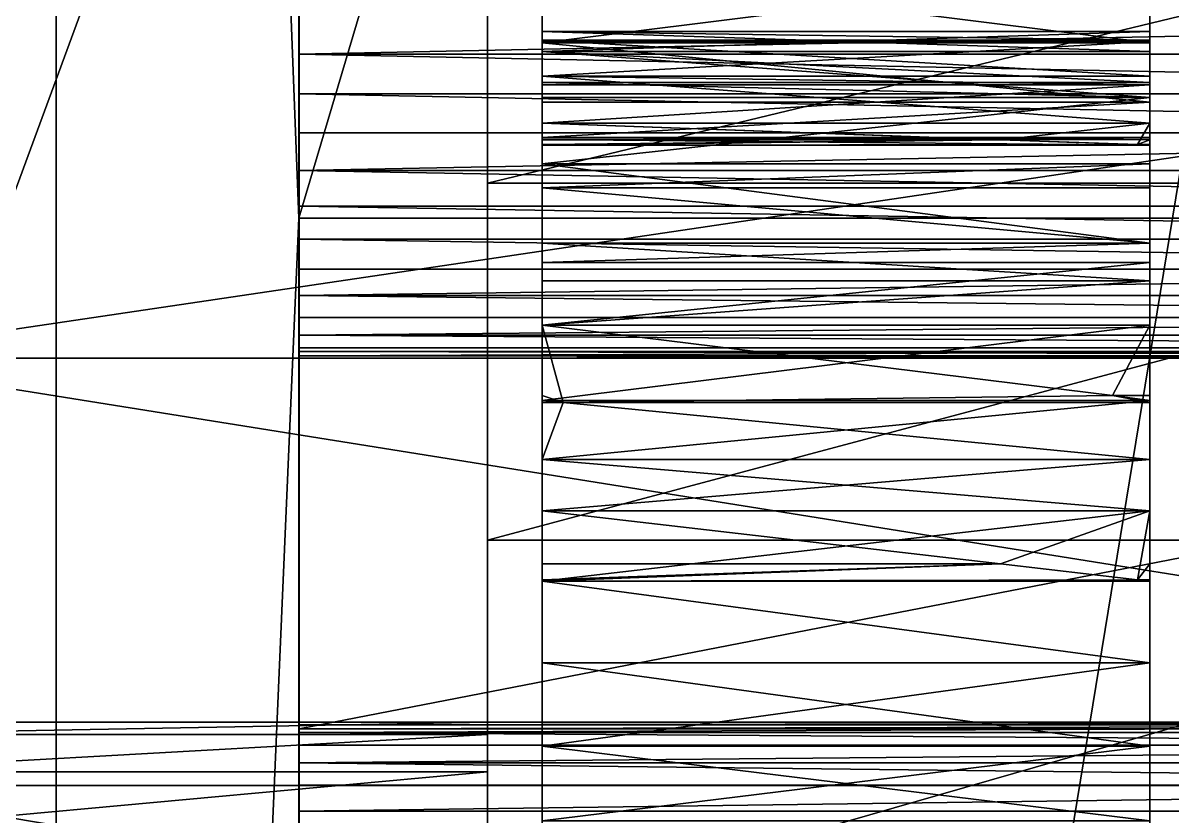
# Model space of a CAD drawing. Extents: x -30 to 83, y -53 to 60.
# Drawn here: x 40.73 to 50.18, y 1.23 to 7.76 of the extents above; entities that cross this region are included whole.
import ezdxf

# ---------------------------------------------------------------- set-up
doc = ezdxf.new("R2010")
doc.units = 0
doc.header["$MEASUREMENT"] = 0

msp = doc.modelspace()

# ---------------------------------------------------------------- linework, layer by layer
for points in [[(63.169998, -40), (-9.17, -40), (63.169998, 60)], [(-9.17, 60), (63.169998, 60), (-9.17, -40)], [(41, 60, 89), (41, 58, 70), (41, -40, 89)], [(41, -40, 89), (63, -40, 89), (41, 60, 89)], [(63, 60, 89), (41, 60, 89), (63, -40, 89)], [(42.998001, 6.15, 70.998001), (59.002998, 6.15, 70.998001), (59.002998, 60, 70.998001)], [(42.998001, 6.15, 70.998001), (59.002998, 60, 70.998001), (42.998001, 60, 70.998001)], [(59.002998, 60, 87.002998), (59.002998, -40, 87.002998), (42.998001, -37.775597, 87.002998)], [(42.998001, -37.775597, 87.002998), (42.998001, 60, 87.002998), (59.002998, 60, 87.002998)], [(42.998001, 60, 87.002998), (42.998001, -37.775597, 87.002998), (42.998001, 6.15, 70.998001)], [(42.998001, 60, 87.002998), (42.998001, 6.15, 70.998001), (42.998001, 60, 70.998001)], [(-7.187, 58, 2), (-7.187, -40, 2), (61.187, -40, 2)], [(61.187, 58, 2), (-7.187, 58, 2), (61.187, -40, 2)], [(41, 58, 70), (41, 58, 69), (41, -40, 69)], [(41, 58, 70), (41, -40, 69), (41, -40, 89)], [(61.187, 58, 69), (59.002998, 6.15, 69), (41, 58, 69)], [(42.998001, 6.15, 69), (41, 58, 69), (59.002998, 6.15, 69)], [(41, 58, 69), (42.998001, 6.15, 69), (41, -40, 69)], [(43, -6.998, 87), (59, 10.003, 87), (43, 28.997999, 87)], [(43, -6.998, 87), (43, 28.997999, 87), (43, 7.827, 73.981003)], [(39.050995, 19.999741, 45.998001), (39.050995, 2.002739, 45.998001), (44.548996, 16.937469, 45.998001)], [(44.548996, 2.002739, 45.998001), (44.548996, 16.937469, 45.998001), (39.050995, 2.002739, 45.998001)], [(44.548996, 16.771872, 41.474998), (44.548996, 17.002871, 45), (44.548996, 1.89987, 44.432999)], [(44.548996, 2.002739, 45.998001), (44.548996, 1.89987, 44.432999), (44.548996, 17.002871, 45)], [(44.548996, 2.002739, 45.998001), (44.548996, 17.002871, 45), (44.548996, 16.937469, 45.998001)], [(44.548996, 16.08287, 38.011002), (44.548996, 16.771872, 41.474998), (44.548996, 1.59387, 42.894001)], [(44.548996, 1.89987, 44.432999), (44.548996, 1.59387, 42.894001), (44.548996, 16.771872, 41.474998)], [(44.548996, 14.94687, 34.667), (44.548996, 16.08287, 38.011002), (44.548996, 1.088871, 41.407001)], [(44.548996, 1.59387, 42.894001), (44.548996, 1.088871, 41.407001), (44.548996, 16.08287, 38.011002)], [(44.548996, 14.94687, 34.667), (44.548996, 0.394871, 39.999001), (44.548996, 13.384871, 31.499001)], [(44.548996, 1.088871, 41.407001), (44.548996, 0.394871, 39.999001), (44.548996, 14.94687, 34.667)], [(45, 14.226002, 48.671001), (45, 14.746002, 48.217999), (45, -2.958, 39.998001)], [(45, -2.958, 39.998001), (45, 14.746002, 48.217999), (45, 14.226002, 43.328999)], [(50, 14.226002, 43.328999), (50, 14.746002, 43.782001), (50, -2.958, 52.002998)], [(50, 14.226002, 48.671001), (50, -2.958, 52.002998), (50, 14.746002, 43.782001)], [(45, 13.915001, 50.637001), (45, -2.958, 52.002998), (45, 14.269001, 51.228001)], [(45, 12.264, 55.716999), (45, 14.269001, 51.228001), (45, -2.958, 52.002998)], [(45, 12.264, 36.283001), (45, -2.958, 39.998001), (45, 14.269001, 40.771999)], [(45, 13.915001, 41.362999), (45, 14.269001, 40.771999), (45, -2.958, 39.998001)], [(45, 13.891003, 49.276001), (45, 14.226002, 48.671001), (45, -2.958, 39.998001)], [(45, -2.958, 39.998001), (45, 14.226002, 43.328999), (45, 13.891003, 42.723999)], [(50, 14.269001, 51.228001), (50, -2.958, 52.002998), (50, 13.915001, 50.637001)], [(50, 13.915001, 41.362999), (50, -2.958, 39.998001), (50, 14.269001, 40.771999)], [(50, 12.264, 36.283001), (50, 14.269001, 40.771999), (50, -2.958, 39.998001)], [(50, 14.269001, 51.228001), (50, 12.264, 55.716999), (50, -2.958, 52.002998)], [(50, 14.226002, 48.671001), (50, 13.891003, 49.276001), (50, -2.958, 52.002998)], [(50, 13.891003, 42.723999), (50, 14.226002, 43.328999), (50, -2.958, 52.002998)], [(45, 13.915001, 50.637001), (45, 13.783001, 49.957001), (45, -2.958, 52.002998)], [(45, 13.915001, 41.362999), (45, -2.958, 39.998001), (45, 13.783001, 42.042999)], [(50, 13.915001, 50.637001), (50, -2.958, 52.002998), (50, 13.783001, 49.957001)], [(50, 13.915001, 41.362999), (50, 13.783001, 42.042999), (50, -2.958, 39.998001)], [(45, 13.891003, 49.276001), (45, -2.958, 52.002998), (45, 13.875, 49.368)], [(45, 13.891003, 42.723999), (45, 13.783001, 42.042999), (45, -2.958, 39.998001)], [(45, -2.958, 52.002998), (45, 13.891003, 49.276001), (45, -2.958, 39.998001)], [(45, 13.783001, 49.957001), (45, 13.875, 49.368), (45, -2.958, 52.002998)], [(50, 13.891003, 49.276001), (50, 13.875, 49.368), (50, -2.958, 52.002998)], [(50, -2.958, 52.002998), (50, -2.958, 39.998001), (50, 13.891003, 42.723999)], [(50, 13.783001, 42.042999), (50, 13.891003, 42.723999), (50, -2.958, 39.998001)], [(50, 13.875, 49.368), (50, 13.783001, 49.957001), (50, -2.958, 52.002998)], [(44.548996, -0.47813, 38.693001), (44.548996, 13.384871, 31.499001), (44.548996, 0.394871, 39.999001)], [(44.548996, 13.384871, 31.499001), (44.548996, -0.47813, 38.693001), (44.548996, 11.422871, 28.562)], [(45, 12.264, 55.716999), (45, -2.958, 52.002998), (45, 11.900002, 56.057999)], [(45, 12.264, 36.283001), (45, 11.900002, 35.942001), (45, -2.958, 39.998001)], [(50, 11.900002, 56.057999), (50, -2.958, 52.002998), (50, 12.264, 55.716999)], [(50, 11.900002, 35.942001), (50, 12.264, 36.283001), (50, -2.958, 39.998001)], [(45, 11.757999, 56.189999), (45, 11.900002, 56.057999), (45, -2.958, 52.002998)], [(45, 11.900002, 35.942001), (45, 11.757999, 35.810001), (45, -2.958, 39.998001)], [(50, 11.757999, 56.189999), (50, -2.958, 52.002998), (50, 11.900002, 56.057999)], [(50, 11.757999, 35.810001), (50, 11.900002, 35.942001), (50, -2.958, 39.998001)], [(45, 11.757999, 35.810001), (45, 11.445, 35.195999), (45, -2.958, 39.998001)], [(45, 11.445, 56.804001), (45, 11.757999, 56.189999), (45, -2.958, 52.002998)], [(50, 11.445, 56.804001), (50, -2.958, 52.002998), (50, 11.757999, 56.189999)], [(50, 11.757999, 35.810001), (50, -2.958, 39.998001), (50, 11.445, 35.195999)], [(45, -2.958, 52.002998), (45, 8.220001, 61.813999), (45, 11.516003, 58.162998)], [(45, 11.516003, 58.162998), (45, 11.360001, 57.490002), (45, -2.958, 52.002998)], [(45, 11.445, 56.804001), (45, -2.958, 52.002998), (45, 11.360001, 57.490002)], [(45, 11.360001, 34.509998), (45, -2.958, 39.998001), (45, 11.445, 35.195999)], [(50, -2.958, 52.002998), (50, 11.516003, 58.162998), (50, 8.220001, 61.813999)], [(50, 11.516003, 58.162998), (50, -2.958, 52.002998), (50, 11.360001, 57.490002)], [(50, -2.958, 39.998001), (50, 8.220001, 30.186001), (50, 11.516003, 33.837002)], [(50, 11.516003, 33.837002), (50, 11.360001, 34.509998), (50, -2.958, 39.998001)], [(50, 11.445, 56.804001), (50, 11.360001, 57.490002), (50, -2.958, 52.002998)], [(50, 11.445, 35.195999), (50, -2.958, 39.998001), (50, 11.360001, 34.509998)], [(44.548996, 11.422871, 28.562), (44.548996, -1.51313, 37.513), (44.548996, 9.09387, 25.906)], [(44.548996, -1.51313, 37.513), (44.548996, 11.422871, 28.562), (44.548996, -0.47813, 38.693001)], [(45, 11.360001, 34.509998), (45, 8.220001, 30.186001), (45, -2.958, 39.998001)], [(59, 10.003, 87), (43, -6.998, 87), (59, -27.003, 87)], [(55.553993, 9.09387, 25.906), (44.548996, 9.09387, 25.906), (44.548996, 6.43787, 23.577)], [(55.553993, 9.09387, 25.906), (44.548996, 6.43787, 23.577), (55.553993, 6.43787, 23.577)], [(44.548996, 9.09387, 25.906), (44.548996, -2.69313, 36.478001), (44.548996, 6.43787, 23.577)], [(44.548996, -2.69313, 36.478001), (44.548996, 9.09387, 25.906), (44.548996, -1.51313, 37.513)], [(39.050995, 8.262871, 22.198999), (61.050995, 8.262871, 22.198999), (39.050995, 4.99987, 20.018999)], [(61.050995, 4.99987, 20.018999), (39.050995, 4.99987, 20.018999), (61.050995, 8.262871, 22.198999)], [(45, 8.220001, 61.813999), (45, -2.958, 52.002998), (45, 7.594002, 62.105)], [(50, 8.220001, 30.186001), (50, 7.594002, 29.895), (45, 7.594002, 29.895)], [(50, 8.220001, 30.186001), (45, 7.594002, 29.895), (45, 8.220001, 30.186001)], [(45, 8.220001, 30.186001), (45, 7.594002, 29.895), (45, -2.958, 39.998001)], [(45, 8.220001, 61.813999), (45, 7.594002, 62.105), (50, 7.594002, 62.105)], [(45, 8.220001, 61.813999), (50, 7.594002, 62.105), (50, 8.220001, 61.813999)], [(50, -2.958, 52.002998), (50, 8.220001, 61.813999), (50, 7.594002, 62.105)], [(50, 8.220001, 30.186001), (50, -2.958, 39.998001), (50, 7.594002, 29.895)], [(59, 7.827, 73.981003), (43, 7.5, 74.002998), (43, 7.827, 73.981003)], [(43, 7.5, 74.002998), (43, -6.998, 87), (43, 7.827, 73.981003)], [(59, 7.5, 74.002998), (43, 7.5, 74.002998), (59, 7.827, 73.981003)], [(45, 7.688004, 66.427002), (45, 7.617004, 65.752998), (45, 3.743004, 66.891998)], [(45, 7.523003, 67.083), (45, 7.688004, 66.427002), (45, 3.743004, 66.891998)], [(45, 7.688004, 25.573), (50, 7.688004, 25.573), (50, 7.523003, 24.917)], [(45, 7.688004, 25.573), (50, 7.523003, 24.917), (45, 7.523003, 24.917)], [(50, 7.617004, 26.247), (50, 7.688004, 25.573), (45, 7.688004, 25.573)], [(50, 7.617004, 26.247), (45, 7.688004, 25.573), (45, 7.617004, 26.247)], [(45, 7.688004, 25.573), (45, 7.523003, 24.917), (45, 7.617004, 26.247)], [(45, 7.523003, 67.083), (50, 7.523003, 67.083), (50, 7.688004, 66.427002)], [(45, 7.523003, 67.083), (50, 7.688004, 66.427002), (45, 7.688004, 66.427002)], [(45, 7.617004, 65.752998), (45, 7.688004, 66.427002), (50, 7.617004, 65.752998)], [(50, 7.688004, 66.427002), (50, 7.617004, 65.752998), (45, 7.688004, 66.427002)], [(50, 7.688004, 25.573), (50, 7.617004, 26.247), (50, 7.523003, 24.917)], [(50, 7.617004, 65.752998), (50, 7.688004, 66.427002), (50, 7.606003, 65.731003)], [(50, 7.688004, 66.427002), (50, 7.523003, 67.083), (50, 7.606003, 65.731003)], [(45, 7.606003, 65.731003), (45, 3.743004, 66.891998), (45, 7.617004, 65.752998)], [(45, 7.617004, 26.247), (45, 7.523003, 24.917), (45, 7.32, 26.856001)], [(45, 7.32, 26.856001), (50, 7.32, 26.856001), (45, 7.617004, 26.247)], [(50, 7.617004, 65.752998), (50, 7.606003, 65.731003), (45, 7.606003, 65.731003)], [(50, 7.617004, 65.752998), (45, 7.606003, 65.731003), (45, 7.617004, 65.752998)], [(50, 7.617004, 26.247), (45, 7.617004, 26.247), (50, 7.32, 26.856001)], [(45, 7.32, 65.143997), (45, 3.743004, 66.891998), (45, 7.606003, 65.731003)], [(50, 7.606003, 65.731003), (50, 7.32, 65.143997), (45, 7.32, 65.143997)], [(50, 7.606003, 65.731003), (45, 7.32, 65.143997), (45, 7.606003, 65.731003)], [(45, 7.105003, 62.594002), (45, 7.594002, 62.105), (45, -2.958, 52.002998)], [(50, 7.105003, 29.406), (45, 7.105003, 29.406), (45, 7.594002, 29.895)], [(45, 7.594002, 29.895), (50, 7.594002, 29.895), (50, 7.105003, 29.406)], [(45, 7.594002, 29.895), (45, 7.105003, 29.406), (45, -2.958, 39.998001)], [(50, 7.105003, 62.594002), (50, 7.594002, 62.105), (45, 7.594002, 62.105)], [(50, 7.105003, 62.594002), (45, 7.594002, 62.105), (45, 7.105003, 62.594002)], [(50, 7.617004, 26.247), (50, 7.32, 26.856001), (50, 7.523003, 24.917)], [(50, 7.523003, 67.083), (50, 7.266998, 67.462997), (50, 7.606003, 65.731003)], [(50, 7.606003, 65.731003), (50, 7.266998, 67.462997), (50, 7.32, 65.143997)], [(50, 7.594002, 29.895), (50, -2.958, 39.998001), (50, 7.105003, 29.406)], [(50, 7.105003, 62.594002), (50, -2.958, 52.002998), (50, 7.594002, 62.105)], [(43, -6.998, 87), (43, 7.5, 74.002998), (43, 7.173, 73.981003)], [(59, 7.173, 73.981003), (43, 7.173, 73.981003), (43, 7.5, 74.002998)], [(59, 7.173, 73.981003), (43, 7.5, 74.002998), (59, 7.5, 74.002998)], [(45, 7.266998, 67.462997), (45, 7.523003, 67.083), (45, 3.743004, 66.891998)], [(50, 7.523003, 24.917), (50, 7.145004, 24.356001), (45, 7.523003, 24.917)], [(45, 7.145004, 24.356001), (45, 7.32, 26.856001), (45, 7.523003, 24.917)], [(50, 7.266998, 67.462997), (50, 7.523003, 67.083), (45, 7.523003, 67.083)], [(45, 7.266998, 67.462997), (50, 7.266998, 67.462997), (45, 7.523003, 67.083)], [(45, 7.523003, 24.917), (50, 7.145004, 24.356001), (45, 7.145004, 24.356001)], [(50, 7.145004, 24.356001), (50, 7.523003, 24.917), (50, 7.32, 26.856001)], [(45, 5.268997, 23.818001), (45, 4.690002, 24.076), (45, 7.32, 26.856001)], [(45, 7.249001, 26.959999), (45, 7.32, 26.856001), (45, 4.690002, 24.076)], [(45, 6.597, 23.955999), (45, 5.945, 23.771), (45, 7.32, 26.856001)], [(45, 5.945, 23.771), (45, 5.634003, 23.792999), (45, 7.32, 26.856001)], [(45, 5.634003, 23.792999), (45, 5.268997, 23.818001), (45, 7.32, 26.856001)], [(45, 7.145004, 24.356001), (45, 6.597, 23.955999), (45, 7.32, 26.856001)], [(45, 6.931999, 64.574997), (45, 3.743004, 66.891998), (45, 7.32, 65.143997)], [(45, 7.32, 65.143997), (50, 7.32, 65.143997), (50, 6.931999, 64.574997)], [(45, 7.32, 65.143997), (50, 6.931999, 64.574997), (45, 6.931999, 64.574997)], [(50, 7.249001, 26.959999), (50, 7.32, 26.856001), (45, 7.32, 26.856001)], [(50, 7.249001, 26.959999), (45, 7.32, 26.856001), (45, 7.249001, 26.959999)], [(50, 4.635002, 24.110001), (50, 4.651001, 24.094), (50, 7.32, 26.856001)], [(50, 5.634003, 23.792999), (50, 7.32, 26.856001), (50, 5.268997, 23.818001)], [(50, 4.164001, 24.563), (50, 4.635002, 24.110001), (50, 7.32, 26.856001)], [(50, 4.690002, 24.076), (50, 7.32, 26.856001), (50, 4.651001, 24.094)], [(50, 5.268997, 23.818001), (50, 7.32, 26.856001), (50, 4.690002, 24.076)], [(50, 7.32, 26.856001), (50, 7.249001, 26.959999), (50, 4.164001, 24.563)], [(50, 7.32, 26.856001), (50, 5.634003, 23.792999), (50, 5.945, 23.771)], [(50, 7.32, 26.856001), (50, 5.945, 23.771), (50, 6.597, 23.955999)], [(50, 7.32, 26.856001), (50, 6.597, 23.955999), (50, 7.145004, 24.356001)], [(50, 6.931999, 64.574997), (50, 7.32, 65.143997), (50, 7.266998, 67.462997)], [(45, 7.266998, 67.462997), (45, 3.743004, 66.891998), (45, 7.145004, 67.643997)], [(50, 7.145004, 67.643997), (50, 7.266998, 67.462997), (45, 7.266998, 67.462997)], [(50, 7.145004, 67.643997), (45, 7.266998, 67.462997), (45, 7.145004, 67.643997)], [(45, 4.651001, 24.094), (45, 7.249001, 26.959999), (45, 4.690002, 24.076)], [(45, 4.635002, 24.110001), (45, 7.249001, 26.959999), (45, 4.651001, 24.094)], [(45, 4.164001, 24.563), (45, 7.249001, 26.959999), (45, 4.635002, 24.110001)], [(45, 3.743004, 25.108), (45, 7.249001, 26.959999), (45, 4.164001, 24.563)], [(45, 6.931999, 27.424999), (45, 7.249001, 26.959999), (45, 3.743004, 25.108)], [(45, 6.931999, 27.424999), (50, 6.931999, 27.424999), (50, 7.249001, 26.959999)], [(45, 7.249001, 26.959999), (45, 6.931999, 27.424999), (50, 7.249001, 26.959999)], [(50, 7.266998, 67.462997), (50, 7.145004, 67.643997), (50, 6.931999, 64.574997)], [(50, 3.743004, 25.108), (50, 4.164001, 24.563), (50, 7.249001, 26.959999)], [(50, 7.249001, 26.959999), (50, 6.931999, 27.424999), (50, 3.743004, 25.108)], [(43, 6.852, 73.917), (43, 7.173, 73.981003), (59, 6.852, 73.917)], [(43, -6.998, 87), (43, 7.173, 73.981003), (43, 6.852, 73.917)], [(59, 6.852, 73.917), (43, 7.173, 73.981003), (59, 7.173, 73.981003)], [(45, 7.145004, 67.643997), (45, 3.743004, 66.891998), (45, 6.597, 68.043999)], [(50, 7.145004, 67.643997), (45, 7.145004, 67.643997), (45, 6.597, 68.043999)], [(50, 7.145004, 67.643997), (45, 6.597, 68.043999), (50, 6.597, 68.043999)], [(50, 7.145004, 24.356001), (50, 6.597, 23.955999), (45, 6.597, 23.955999)], [(50, 7.145004, 24.356001), (45, 6.597, 23.955999), (45, 7.145004, 24.356001)], [(45, 6.814003, 28.780001), (45, -2.958, 39.998001), (45, 7.105003, 29.406)], [(45, 6.814003, 63.220001), (50, 6.814003, 63.220001), (50, 7.105003, 62.594002)], [(45, 6.814003, 63.220001), (50, 7.105003, 62.594002), (45, 7.105003, 62.594002)], [(45, 7.105003, 62.594002), (45, -2.958, 52.002998), (45, 6.814003, 63.220001)], [(50, 7.105003, 29.406), (50, 6.814003, 28.780001), (45, 6.814003, 28.780001)], [(50, 7.105003, 29.406), (45, 6.814003, 28.780001), (45, 7.105003, 29.406)], [(50, 7.145004, 67.643997), (50, 6.597, 68.043999), (50, 6.931999, 64.574997)], [(50, 7.105003, 29.406), (50, -2.958, 39.998001), (50, 6.814003, 28.780001)], [(50, 6.814003, 63.220001), (50, -2.958, 52.002998), (50, 7.105003, 62.594002)], [(45, 6.931999, 64.574997), (45, 6.795998, 64.070999), (45, 3.743004, 66.891998)], [(45, 6.752998, 28.093), (45, 6.931999, 27.424999), (45, 3.743004, 25.108)], [(45, 6.795998, 64.070999), (45, 6.931999, 64.574997), (48.771999, 6.795998, 64.070999)], [(45, 6.931999, 64.574997), (50, 6.931999, 64.574997), (48.771999, 6.795998, 64.070999)], [(50, 6.931999, 27.424999), (45, 6.931999, 27.424999), (50, 6.752998, 28.093)], [(45, 6.752998, 28.093), (50, 6.752998, 28.093), (45, 6.931999, 27.424999)], [(50, 6.931999, 64.574997), (49.900002, 6.757004, 63.920998), (48.771999, 6.795998, 64.070999)], [(50, 6.931999, 64.574997), (50, 6.795998, 64.070999), (49.900002, 6.757004, 63.920998)], [(50, 6.931999, 27.424999), (50, 6.752998, 28.093), (50, 3.743004, 25.108)], [(50, 6.597, 68.043999), (50, 6.400002, 68.098999), (50, 6.931999, 64.574997)], [(50, 6.400002, 68.098999), (50, 5.945, 68.228996), (50, 6.931999, 64.574997)], [(50, 5.945, 68.228996), (50, 5.787003, 68.219002), (50, 6.931999, 64.574997)], [(50, 5.787003, 68.219002), (50, 5.268997, 68.181999), (50, 6.931999, 64.574997)], [(50, 5.268997, 68.181999), (50, 4.651001, 67.905998), (50, 6.931999, 64.574997)], [(50, 4.651001, 67.905998), (50, 4.164001, 67.436996), (50, 6.931999, 64.574997)], [(50, 4.164001, 67.436996), (50, 3.743004, 66.891998), (50, 6.931999, 64.574997)], [(50, 6.795998, 64.070999), (50, 6.931999, 64.574997), (50, 3.743004, 66.891998)], [(59, 6.852, 73.917), (43, 6.542, 73.811996), (43, 6.852, 73.917)], [(43, 6.542, 73.811996), (43, -6.998, 87), (43, 6.852, 73.917)], [(59, 6.542, 73.811996), (43, 6.542, 73.811996), (59, 6.852, 73.917)], [(45, 6.752998, 28.093), (45, 2.489998, 25.639999), (45, 6.814003, 28.780001)], [(45, -2.958, 39.998001), (45, 6.814003, 28.780001), (45, 2.489998, 25.639999)], [(45, 6.798004, 63.397003), (50, 6.798004, 63.397003), (50, 6.814003, 63.220001)], [(45, 6.798004, 63.397003), (50, 6.814003, 63.220001), (45, 6.814003, 63.220001)], [(45, -2.958, 52.002998), (45, 2.489998, 66.360001), (45, 6.814003, 63.220001)], [(45, 6.798004, 63.397003), (45, 6.814003, 63.220001), (45, 2.489998, 66.360001)], [(50, 6.814003, 28.780001), (50, 6.752998, 28.093), (45, 6.752998, 28.093)], [(50, 6.814003, 28.780001), (45, 6.752998, 28.093), (45, 6.814003, 28.780001)], [(50, 6.814003, 28.780001), (50, 2.489998, 25.639999), (50, 6.752998, 28.093)], [(50, 2.489998, 25.639999), (50, 6.814003, 28.780001), (50, -2.958, 39.998001)], [(50, 6.798004, 63.397003), (50, 2.489998, 66.360001), (50, 6.814003, 63.220001)], [(50, 6.814003, 63.220001), (50, 2.489998, 66.360001), (50, -2.958, 52.002998)], [(50, 6.798004, 63.397003), (45, 6.798004, 63.397003), (50, 6.752998, 63.906998)], [(45, 6.752998, 63.906998), (50, 6.752998, 63.906998), (45, 6.798004, 63.397003)], [(45, 6.752998, 63.906998), (45, 6.798004, 63.397003), (45, 2.489998, 66.360001)], [(45, 3.164001, 66.514999), (45, 3.743004, 66.891998), (45, 6.795998, 64.070999)], [(45, 6.795998, 64.070999), (45, 6.757004, 63.920998), (45, 3.164001, 66.514999)], [(48.771999, 6.795998, 64.070999), (45, 6.757004, 63.920998), (45, 6.795998, 64.070999)], [(48.771999, 6.795998, 64.070999), (49.900002, 6.757004, 63.920998), (45, 6.752998, 63.906998)], [(48.771999, 6.795998, 64.070999), (45, 6.752998, 63.906998), (45, 6.757004, 63.920998)], [(45, 6.757004, 63.920998), (45, 6.752998, 63.906998), (45, 3.164001, 66.514999)], [(45, 6.752998, 63.906998), (49.900002, 6.757004, 63.920998), (50, 6.752998, 63.906998)], [(45, 3.743004, 25.108), (45, 3.305, 25.392), (45, 6.752998, 28.093)], [(45, 3.164001, 25.485001), (45, 2.489998, 25.639999), (45, 6.752998, 28.093)], [(45, 3.175003, 25.476999), (45, 6.752998, 28.093), (45, 3.305, 25.392)], [(45, 3.175003, 25.476999), (45, 3.164001, 25.485001), (45, 6.752998, 28.093)], [(45, 2.489998, 66.360001), (45, 3.164001, 66.514999), (45, 6.752998, 63.906998)], [(50, 6.757004, 63.920998), (49.900002, 6.757004, 63.920998), (50, 6.795998, 64.070999)], [(50, 6.757004, 63.920998), (50, 6.752998, 63.906998), (49.900002, 6.757004, 63.920998)], [(50, 6.752998, 63.906998), (50, 2.489998, 66.360001), (50, 6.798004, 63.397003)], [(50, 6.795998, 64.070999), (50, 3.164001, 66.514999), (50, 6.757004, 63.920998)], [(50, 3.164001, 66.514999), (50, 6.795998, 64.070999), (50, 3.743004, 66.891998)], [(50, 6.757004, 63.920998), (50, 3.164001, 66.514999), (50, 6.752998, 63.906998)], [(50, 2.489998, 25.639999), (50, 3.164001, 25.485001), (50, 6.752998, 28.093)], [(50, 3.175003, 25.476999), (50, 3.305, 25.392), (50, 6.752998, 28.093)], [(50, 3.305, 25.392), (50, 3.743004, 25.108), (50, 6.752998, 28.093)], [(50, 3.164001, 25.485001), (50, 3.175003, 25.476999), (50, 6.752998, 28.093)], [(50, 2.489998, 66.360001), (50, 6.752998, 63.906998), (50, 3.164001, 66.514999)], [(59, 6.249, 73.667), (43, 6.249, 73.667), (43, 6.542, 73.811996)], [(43, 6.249, 73.667), (43, -6.998, 87), (43, 6.542, 73.811996)], [(59, 6.249, 73.667), (43, 6.542, 73.811996), (59, 6.542, 73.811996)], [(45, 6.400002, 68.098999), (45, 6.597, 68.043999), (45, 3.743004, 66.891998)], [(50, 6.597, 68.043999), (45, 6.597, 68.043999), (45, 6.400002, 68.098999)], [(50, 6.597, 68.043999), (45, 6.400002, 68.098999), (50, 6.400002, 68.098999)], [(45, 5.945, 23.771), (45, 6.597, 23.955999), (50, 5.945, 23.771)], [(50, 6.597, 23.955999), (50, 5.945, 23.771), (45, 6.597, 23.955999)], [(55.553993, 6.43787, 23.577), (44.548996, 6.43787, 23.577), (44.548996, 3.501871, 21.615)], [(55.553993, 6.43787, 23.577), (44.548996, 3.501871, 21.615), (55.553993, 3.501871, 21.615)], [(44.548996, -2.69313, 36.478001), (44.548996, -3.99913, 35.605999), (44.548996, 6.43787, 23.577)], [(44.548996, 3.501871, 21.615), (44.548996, 6.43787, 23.577), (44.548996, -3.99913, 35.605999)], [(45, 6.400002, 68.098999), (45, 3.743004, 66.891998), (45, 4.164001, 67.436996)], [(45, 6.400002, 68.098999), (45, 4.164001, 67.436996), (45, 5.945, 68.228996)], [(45, 6.400002, 68.098999), (45, 5.945, 68.228996), (50, 5.945, 68.228996)], [(45, 6.400002, 68.098999), (50, 5.945, 68.228996), (50, 6.400002, 68.098999)], [(43, 5.977, 73.485001), (43, 6.249, 73.667), (59, 5.977, 73.485001)], [(59, 6.249, 73.667), (59, 5.977, 73.485001), (43, 6.249, 73.667)], [(43, 6.249, 73.667), (43, 5.977, 73.485001), (43, -6.998, 87)], [(42.998001, -23.855, 69), (41, -40, 69), (42.998001, 6.15, 69)], [(42.998001, 6.15, 70.998001), (42.998001, 6.15, 69), (59.002998, 6.15, 69)], [(42.998001, 6.15, 70.998001), (59.002998, 6.15, 69), (59.002998, 6.15, 70.998001)], [(42.998001, 6.15, 70.998001), (42.998001, -37.775597, 87.002998), (42.998001, -23.855, 70.998001)], [(42.998001, -23.855, 70.998001), (42.998001, -23.855, 69), (42.998001, 6.15, 70.998001)], [(42.998001, 6.15, 69), (42.998001, 6.15, 70.998001), (42.998001, -23.855, 69)], [(43, 5.977, 73.485001), (59, 5.73, 73.269997), (43, 5.73, 73.269997)], [(43, 5.977, 73.485001), (59, 5.977, 73.485001), (59, 5.73, 73.269997)], [(43, 5.977, 73.485001), (43, 5.73, 73.269997), (43, -6.998, 87)], [(45, 5.787003, 68.219002), (45, 5.945, 68.228996), (45, 4.164001, 67.436996)], [(50, 5.945, 68.228996), (45, 5.945, 68.228996), (45, 5.787003, 68.219002)], [(45, 5.787003, 68.219002), (50, 5.787003, 68.219002), (50, 5.945, 68.228996)], [(50, 5.634003, 23.792999), (45, 5.634003, 23.792999), (45, 5.945, 23.771)], [(50, 5.634003, 23.792999), (45, 5.945, 23.771), (50, 5.945, 23.771)], [(45, 4.651001, 67.905998), (45, 5.787003, 68.219002), (45, 4.164001, 67.436996)], [(45, 5.268997, 68.181999), (45, 5.787003, 68.219002), (45, 4.651001, 67.905998)], [(50, 5.787003, 68.219002), (45, 5.787003, 68.219002), (45, 5.268997, 68.181999)], [(50, 5.787003, 68.219002), (45, 5.268997, 68.181999), (50, 5.268997, 68.181999)], [(43, 5.73, 73.269997), (59, 5.73, 73.269997), (43, 5.515, 73.023003)], [(59, 5.73, 73.269997), (59, 5.515, 73.023003), (43, 5.515, 73.023003)], [(43, 5.515, 73.023003), (43, 1.27, 73.269997), (43, 5.73, 73.269997)], [(43, 1.023, 73.485001), (43, 5.73, 73.269997), (43, 1.27, 73.269997)], [(43, 1.023, 73.485001), (43, 0.751, 73.667), (43, 5.73, 73.269997)], [(43, -6.998, 87), (43, 5.73, 73.269997), (43, 0.751, 73.667)], [(50, 5.268997, 23.818001), (45, 5.268997, 23.818001), (50, 5.634003, 23.792999)], [(45, 5.634003, 23.792999), (50, 5.634003, 23.792999), (45, 5.268997, 23.818001)], [(59, 5.515, 73.023003), (59, 5.333, 72.750999), (43, 5.515, 73.023003)], [(43, 5.333, 72.750999), (43, 5.515, 73.023003), (59, 5.333, 72.750999)], [(43, 5.515, 73.023003), (43, 5.333, 72.750999), (43, 1.667, 72.750999)], [(43, 1.485, 73.023003), (43, 1.27, 73.269997), (43, 5.515, 73.023003)], [(43, 1.667, 72.750999), (43, 1.485, 73.023003), (43, 5.515, 73.023003)], [(43, 5.333, 72.750999), (59, 5.333, 72.750999), (43, 5.188, 72.458)], [(59, 5.188, 72.458), (43, 5.188, 72.458), (59, 5.333, 72.750999)], [(43, 1.812, 72.458), (43, 1.667, 72.750999), (43, 5.333, 72.750999)], [(43, 5.333, 72.750999), (43, 5.188, 72.458), (43, 1.812, 72.458)], [(50, 5.268997, 68.181999), (45, 5.268997, 68.181999), (45, 4.651001, 67.905998)], [(50, 5.268997, 68.181999), (45, 4.651001, 67.905998), (50, 4.651001, 67.905998)], [(49.693001, 4.690002, 24.076), (45.173, 4.635002, 24.110001), (45, 5.268997, 23.818001)], [(50, 5.268997, 23.818001), (49.693001, 4.690002, 24.076), (45, 5.268997, 23.818001)], [(45, 5.268997, 23.818001), (45.173, 4.635002, 24.110001), (45, 4.690002, 24.076)], [(50, 4.690002, 24.076), (49.693001, 4.690002, 24.076), (50, 5.268997, 23.818001)], [(59, 5.188, 72.458), (59, 5.083, 72.148003), (43, 5.188, 72.458)], [(43, 5.083, 72.148003), (43, 5.188, 72.458), (59, 5.083, 72.148003)], [(43, 5.188, 72.458), (43, 5.083, 72.148003), (43, 1.917, 72.148003)], [(43, 1.917, 72.148003), (43, 1.812, 72.458), (43, 5.188, 72.458)], [(43, 5.083, 72.148003), (59, 5.083, 72.148003), (43, 5.019, 71.827003)], [(59, 5.019, 71.827003), (43, 5.019, 71.827003), (59, 5.083, 72.148003)], [(43, 5.083, 72.148003), (43, 5.019, 71.827003), (43, 1.917, 72.148003)], [(43, 5.019, 71.172997), (59, 5.019, 71.172997), (43, 5.053492, 71)], [(59, 5.053492, 71), (59, 1.946508, 71), (43, 1.946508, 71)], [(43, 1.946508, 71), (43, 5.053492, 71), (59, 5.053492, 71)], [(43, 5.053492, 71), (59, 5.019, 71.172997), (59, 5.053492, 71)], [(43, 1.946508, 71), (43, 1.981, 71.172997), (43, 5.053492, 71)], [(43, 5.019, 71.172997), (43, 5.053492, 71), (43, 1.981, 71.172997)], [(59, 5.019, 71.827003), (59, 4.998, 71.5), (43, 5.019, 71.827003)], [(43, 4.998, 71.5), (59, 4.998, 71.5), (59, 5.019, 71.172997)], [(43, 4.998, 71.5), (59, 5.019, 71.172997), (43, 5.019, 71.172997)], [(43, 4.998, 71.5), (43, 5.019, 71.827003), (59, 4.998, 71.5)], [(43, 5.019, 71.827003), (43, 4.998, 71.5), (43, 2.003, 71.5)], [(43, 4.998, 71.5), (43, 5.019, 71.172997), (43, 2.003, 71.5)], [(43, 1.981, 71.172997), (43, 2.003, 71.5), (43, 5.019, 71.172997)], [(43, 1.981, 71.827003), (43, 1.917, 72.148003), (43, 5.019, 71.827003)], [(43, 2.003, 71.5), (43, 1.981, 71.827003), (43, 5.019, 71.827003)], [(39.050995, 1.480871, 18.284), (39.050995, 4.99987, 20.018999), (61.050995, 1.480871, 18.284)], [(61.050995, 4.99987, 20.018999), (61.050995, 1.480871, 18.284), (39.050995, 4.99987, 20.018999)], [(45, 4.651001, 24.094), (45, 4.690002, 24.076), (45.173, 4.635002, 24.110001)], [(50, 4.651001, 67.905998), (45, 4.651001, 67.905998), (45, 4.164001, 67.436996)], [(50, 4.651001, 67.905998), (45, 4.164001, 67.436996), (50, 4.164001, 67.436996)], [(45, 4.651001, 24.094), (45.173, 4.635002, 24.110001), (45, 4.635002, 24.110001)], [(45, 4.164001, 24.563), (45.173, 4.635002, 24.110001), (50, 4.164001, 24.563)], [(45, 4.635002, 24.110001), (45.173, 4.635002, 24.110001), (45, 4.164001, 24.563)], [(49.693001, 4.690002, 24.076), (50, 4.635002, 24.110001), (45.173, 4.635002, 24.110001)], [(50, 4.635002, 24.110001), (50, 4.164001, 24.563), (45.173, 4.635002, 24.110001)], [(50, 4.635002, 24.110001), (49.693001, 4.690002, 24.076), (50, 4.651001, 24.094)], [(50, 4.690002, 24.076), (50, 4.651001, 24.094), (49.693001, 4.690002, 24.076)], [(50, 4.164001, 67.436996), (45, 4.164001, 67.436996), (45, 3.743004, 66.891998)], [(50, 4.164001, 67.436996), (45, 3.743004, 66.891998), (50, 3.743004, 66.891998)], [(45, 4.164001, 24.563), (50, 4.164001, 24.563), (50, 3.743004, 25.108)], [(45, 3.743004, 25.108), (45, 4.164001, 24.563), (50, 3.743004, 25.108)], [(50, 3.164001, 66.514999), (50, 3.743004, 66.891998), (45, 3.164001, 66.514999)], [(45, 3.743004, 66.891998), (45, 3.164001, 66.514999), (50, 3.743004, 66.891998)], [(50, 3.743004, 25.108), (48.771999, 3.305, 25.392), (45, 3.743004, 25.108)], [(45, 3.305, 25.392), (45, 3.743004, 25.108), (48.771999, 3.305, 25.392)], [(49.900002, 3.175003, 25.476999), (48.771999, 3.305, 25.392), (50, 3.743004, 25.108)], [(49.900002, 3.175003, 25.476999), (50, 3.743004, 25.108), (50, 3.305, 25.392)], [(55.553993, 3.501871, 21.615), (44.548996, 3.501871, 21.615), (44.548996, 0.33387, 20.052999)], [(55.553993, 3.501871, 21.615), (44.548996, 0.33387, 20.052999), (55.553993, 0.33387, 20.052999)], [(44.548996, -3.99913, 35.605999), (44.548996, -5.407131, 34.910999), (44.548996, 3.501871, 21.615)], [(44.548996, 0.33387, 20.052999), (44.548996, 3.501871, 21.615), (44.548996, -5.407131, 34.910999)], [(48.771999, 3.305, 25.392), (45, 3.175003, 25.476999), (45, 3.305, 25.392)], [(48.771999, 3.305, 25.392), (49.900002, 3.175003, 25.476999), (45, 3.164001, 25.485001)], [(48.771999, 3.305, 25.392), (45, 3.164001, 25.485001), (45, 3.175003, 25.476999)], [(49.900002, 3.175003, 25.476999), (50, 3.305, 25.392), (50, 3.175003, 25.476999)], [(45, 3.164001, 25.485001), (49.900002, 3.175003, 25.476999), (50, 3.164001, 25.485001)], [(45, 3.164001, 66.514999), (45, 2.489998, 66.360001), (50, 2.489998, 66.360001)], [(45, 3.164001, 66.514999), (50, 2.489998, 66.360001), (50, 3.164001, 66.514999)], [(45, 2.489998, 25.639999), (45, 3.164001, 25.485001), (50, 2.489998, 25.639999)], [(50, 3.164001, 25.485001), (50, 2.489998, 25.639999), (45, 3.164001, 25.485001)], [(50, 3.175003, 25.476999), (50, 3.164001, 25.485001), (49.900002, 3.175003, 25.476999)], [(45, 2.489998, 25.639999), (45, 1.804001, 25.555), (45, -2.958, 39.998001)], [(45, 1.804001, 66.445), (45, 2.489998, 66.360001), (45, -2.958, 52.002998)], [(45, 2.489998, 66.360001), (45, 1.804001, 66.445), (50, 1.804001, 66.445)], [(45, 2.489998, 66.360001), (50, 1.804001, 66.445), (50, 2.489998, 66.360001)], [(50, 2.489998, 25.639999), (50, 1.804001, 25.555), (45, 1.804001, 25.555)], [(50, 2.489998, 25.639999), (45, 1.804001, 25.555), (45, 2.489998, 25.639999)], [(50, -2.958, 39.998001), (50, 1.804001, 25.555), (50, 2.489998, 25.639999)], [(50, 1.804001, 66.445), (50, -2.958, 52.002998), (50, 2.489998, 66.360001)], [(39.050995, 1.89987, 44.432999), (44.548996, 1.89987, 44.432999), (44.548996, 2.002739, 45.998001)], [(39.050995, 1.89987, 44.432999), (44.548996, 2.002739, 45.998001), (39.050995, 2.002739, 45.998001)], [(43, 2.003, 71.5), (59, 1.981, 71.827003), (43, 1.981, 71.827003)], [(43, 2.003, 71.5), (59, 2.003, 71.5), (59, 1.981, 71.827003)], [(59, 2.003, 71.5), (43, 2.003, 71.5), (59, 1.981, 71.172997)], [(43, 1.981, 71.172997), (59, 1.981, 71.172997), (43, 2.003, 71.5)], [(44.548996, 1.89987, 44.432999), (39.050995, 1.89987, 44.432999), (39.050995, 1.59387, 42.894001)], [(44.548996, 1.89987, 44.432999), (39.050995, 1.59387, 42.894001), (44.548996, 1.59387, 42.894001)], [(59, 1.946508, 71), (59, 1.981, 71.172997), (43, 1.946508, 71)], [(43, 1.981, 71.172997), (43, 1.946508, 71), (59, 1.981, 71.172997)], [(59, 1.917, 72.148003), (43, 1.917, 72.148003), (59, 1.981, 71.827003)], [(43, 1.981, 71.827003), (59, 1.981, 71.827003), (43, 1.917, 72.148003)], [(59, 1.917, 72.148003), (59, 1.812, 72.458), (43, 1.917, 72.148003)], [(43, 1.812, 72.458), (43, 1.917, 72.148003), (59, 1.812, 72.458)], [(43, 1.667, 72.750999), (43, 1.812, 72.458), (59, 1.812, 72.458)], [(59, 1.667, 72.750999), (43, 1.667, 72.750999), (59, 1.812, 72.458)], [(45, 1.190002, 66.758003), (45, 1.804001, 66.445), (45, -2.958, 52.002998)], [(45, 1.804001, 25.555), (45, 1.190002, 25.242001), (45, -2.958, 39.998001)], [(50, 1.804001, 66.445), (45, 1.804001, 66.445), (45, 1.190002, 66.758003)], [(50, 1.804001, 66.445), (45, 1.190002, 66.758003), (50, 1.190002, 66.758003)], [(45, 1.804001, 25.555), (50, 1.804001, 25.555), (50, 1.190002, 25.242001)], [(45, 1.804001, 25.555), (50, 1.190002, 25.242001), (45, 1.190002, 25.242001)], [(50, 1.804001, 25.555), (50, -2.958, 39.998001), (50, 1.190002, 25.242001)], [(50, 1.804001, 66.445), (50, 1.190002, 66.758003), (50, -2.958, 52.002998)], [(59, 1.485, 73.023003), (43, 1.485, 73.023003), (43, 1.667, 72.750999)], [(43, 1.667, 72.750999), (59, 1.667, 72.750999), (59, 1.485, 73.023003)], [(44.548996, 1.59387, 42.894001), (39.050995, 1.59387, 42.894001), (39.050995, 1.088871, 41.407001)], [(44.548996, 1.59387, 42.894001), (39.050995, 1.088871, 41.407001), (44.548996, 1.088871, 41.407001)], [(61.050995, -2.23513, 17.021999), (39.050995, 1.480871, 18.284), (61.050995, 1.480871, 18.284)], [(39.050995, 1.480871, 18.284), (61.050995, -2.23513, 17.021999), (39.050995, -2.23513, 17.021999)], [(43, 1.485, 73.023003), (59, 1.485, 73.023003), (43, 1.27, 73.269997)], [(59, 1.27, 73.269997), (43, 1.27, 73.269997), (59, 1.485, 73.023003)], [(59, 1.023, 73.485001), (43, 1.023, 73.485001), (59, 1.27, 73.269997)], [(43, 1.27, 73.269997), (59, 1.27, 73.269997), (43, 1.023, 73.485001)]]:
    msp.add_3dface(points)

doc.saveas('drawing.dxf')
